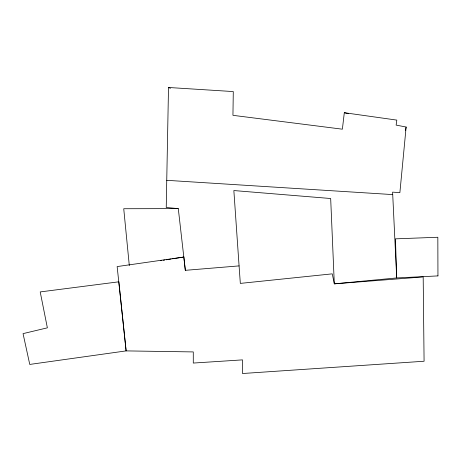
<?xml version="1.0" encoding="UTF-8"?>
<svg xmlns="http://www.w3.org/2000/svg" width="461" height="461" viewBox="0 0 461 461"><rect width="100%" height="100%" fill="white"/><g stroke="black" fill="none" stroke-linecap="round" stroke-linejoin="round"><path stroke-width="0.69" d="M239.08 265.893L240.331 283.4L332.266 273.851L334.311 283.849L396.702 277.943L392.605 192.145L399.883 192.6L406.135 127.029L396.132 125.098L396.812 120.102L344.309 112.709L342.379 129.189L232.943 115.325L233.283 91.572L168.507 87.486L166.237 207.49L178.286 208.62L185.328 270.33L239.08 265.893L233.854 190.554L330.675 198.512L334.311 283.849L423.181 276.923L424.085 361.24L242.492 373.514L242.492 359.874L193.28 363.061L193.28 351.927L126.124 350.896L29.758 364.426L23.05 333.626L47.368 327.834L40.211 291.922L118.852 281.809L126.124 350.896L117.146 266.579L183.853 257.036L185.328 270.33M405.403 130.532L406.135 127.029M160.474 260.69L161.892 260.465M163.309 260.246L164.727 260.021M166.144 259.802L171.1 259.024M172.518 258.805L183.853 257.036M178.286 208.62L123.738 208.735L129.305 265.559M392.726 194.594L166.749 180.32M344.309 112.709L348.51 113.711M168.507 87.486L170.484 88.339M437.95 275.903L396.702 277.943L395.452 238.85L437.835 237.259L437.95 275.903"/></g></svg>
